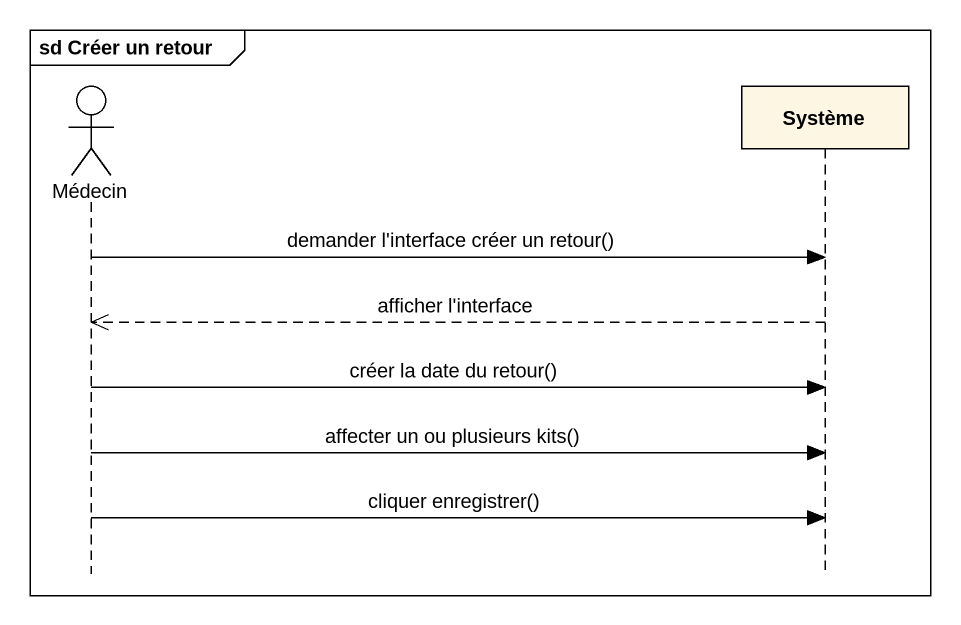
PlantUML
@startuml
mainframe sd Créer un retour
hide footbox
actor Médecin
participant Système

Médecin -> Système : demander l'interface créer un retour()
Système -->> Médecin : afficher l'interface
Médecin -> Système : créer la date du retour()
Médecin -> Système : affecter un ou plusieurs kits()
Médecin -> Système : cliquer enregistrer()
@enduml
